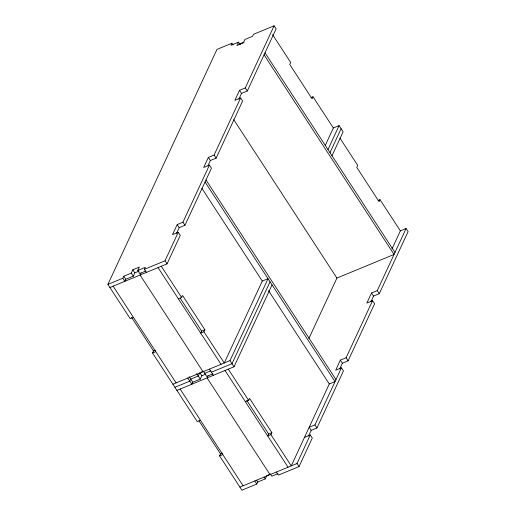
<?xml version="1.0" encoding="UTF-8"?>
<svg xmlns="http://www.w3.org/2000/svg" width="516" height="516" viewBox="0 0 516 516"><rect width="100%" height="100%" fill="white"/><g stroke="black" fill="none" stroke-linecap="round" stroke-linejoin="round"><path stroke-width="0.77" d="M133.444 317.379L130.226 318.707L107.889 284.413L216.972 49.407L231.884 43.247L233.09 45.098M107.889 284.413L122.802 278.247L123.737 276.234L131.283 273.112L132.838 269.758L139.307 267.088L137.746 270.442L139.759 273.532L145.905 270.99M231.884 43.247L230.949 45.26L238.495 42.144L240.101 44.615M139.159 271.061L134.85 272.848L133.289 276.202L125.743 279.324L124.808 281.336L122.802 278.247M238.495 42.144L236.934 45.498L243.404 42.828L244.958 39.474L252.505 36.352L253.44 34.34L274.099 25.8L276.112 28.89L247.28 90.997L241.533 93.37L238.863 99.124M141.003 273.016L140.068 275.028L203.052 371.752M146.37 272.422L144.357 269.339L145.293 267.327L137.746 270.442M176.53 233.413L179.2 227.653L184.947 225.279L211.444 168.21L209.431 165.12L182.941 222.196L177.188 224.57L172.518 234.638L178.265 232.265L180.271 235.354L167.029 263.889L109.902 287.496M208.032 165.546L210.367 160.515L216.114 158.135L242.61 101.065L240.598 97.976L214.108 155.052L208.354 157.425L203.685 167.5L209.431 165.12M274.099 25.8L245.274 87.907L239.521 90.281L234.851 100.356L240.598 97.976M144.357 269.339L165.017 260.799L178.265 232.265M200.453 420.269L197.228 421.604L152.555 353.008L153.491 350.99L155.432 350.19M178.368 298.809L181.606 297.474L182.541 295.462L204.871 329.756L203.936 331.775L200.705 333.11L201.64 331.098L204.871 329.756M325.196 145.544L333.349 127.981L313.025 96.769L312.09 98.788L289.753 64.487L290.689 62.475L272.525 34.585M205.445 374.255L201.853 375.738L200.298 379.099L192.752 382.214L191.817 384.227L187.792 378.054M208.013 375.906L207.077 377.925L270.062 474.643M172.886 384.22L230.013 360.607L268.036 278.692L262.289 281.072L224.267 362.987L203.936 331.775M327.983 149.556L339.096 125.607L343.114 131.78L332.001 155.729M270.049 281.781L232.019 363.696L211.36 372.236M329.988 152.646L341.108 128.697M176.904 390.393L234.032 366.779L272.055 284.871M266.849 475.546L265.288 478.906L257.742 482.021L256.807 484.04L241.901 490.2L219.564 455.899L220.5 453.887L222.441 453.087M245.377 401.706L248.609 400.371L249.544 398.352L271.88 432.653L270.945 434.666L267.707 436.001L268.642 433.988L271.88 432.653M308.897 338.444L336.922 278.072L394.05 254.465L264.063 54.851M391.934 249.022L400.352 230.878L380.028 199.666L379.092 201.679L356.756 167.384L357.691 165.372L339.96 138.14M205.052 181.974L335.039 381.588L329.292 383.962L291.269 465.877L270.945 434.666M339.696 368.972L342.366 363.212L348.113 360.839L374.61 303.769L372.597 300.68L346.107 357.756L340.354 360.129L335.684 370.198L341.431 367.824L343.443 370.914L316.947 427.983L311.2 430.357L308.529 436.117M370.862 301.828L373.532 296.074L379.279 293.694L408.111 231.587L406.098 228.504L377.273 290.611L371.52 292.985L366.85 303.06L372.597 300.68M239.888 487.11L297.016 463.503L310.264 434.969L312.277 438.052L299.028 466.593L278.369 475.126L276.357 472.043M311.2 430.357L309.187 427.274L314.941 424.894L341.431 367.824M238.979 44.234L244.068 42.131M311.084 97.576L313.025 96.769M333.349 127.981L339.096 125.607M378.086 200.466L380.028 199.666M400.352 230.878L406.098 228.504M152.555 353.008L155.78 351.673M201.279 372.062L203.439 371.165M204.755 373.339L210.928 370.785M174.892 387.303L189.804 381.143L190.739 379.131L198.286 376.009L199.84 372.655L201.853 375.738M212.908 373.887L206.761 376.422L203.549 371.488M219.564 455.899L222.789 454.57M304.517 437.342L310.264 434.969M267.565 475.249L269.72 474.359M277.93 473.682L271.758 476.229L270.152 473.765M264.998 52.832L394.985 252.453M245.274 87.907L247.28 90.997M377.273 290.611L379.279 293.694M239.521 90.281L241.533 93.37M371.52 292.985L373.532 296.074M233.722 119.596L336.922 278.072M214.108 155.052L216.114 158.135M346.107 357.756L348.113 360.839M208.354 157.425L210.367 160.515M340.354 360.129L342.366 363.212M205.987 179.961L335.974 379.576M201.93 188.379L262.289 281.072M268.494 290.605L329.292 383.962M182.941 222.196L184.947 225.279M314.941 424.894L316.947 427.983M177.188 224.57L179.2 227.653M165.017 260.799L167.029 263.889M230.013 360.607L234.032 366.779M297.016 463.503L299.028 466.593M161.282 266.262L181.606 297.474M228.285 369.159L248.609 400.371M180.181 298.138L201.64 331.098M246.751 400.364L268.642 433.988M158.038 267.604L221.029 364.322M225.04 370.501L288.038 467.212M209.354 369.146L213.372 375.319M132.838 269.758L134.85 272.848M131.283 273.112L133.289 276.202M196.68 373.539L200.298 379.099M264.082 477.055L265.288 478.906M123.737 276.234L125.743 279.324M189.133 376.661L192.752 382.214M256.536 480.17L257.742 482.021M254.801 480.951L256.807 484.04M113.12 286.167L176.117 382.885M180.129 389.058L243.12 485.775M131.599 317.366L153.491 350.99M199.041 420.933L220.5 453.887"/></g></svg>
